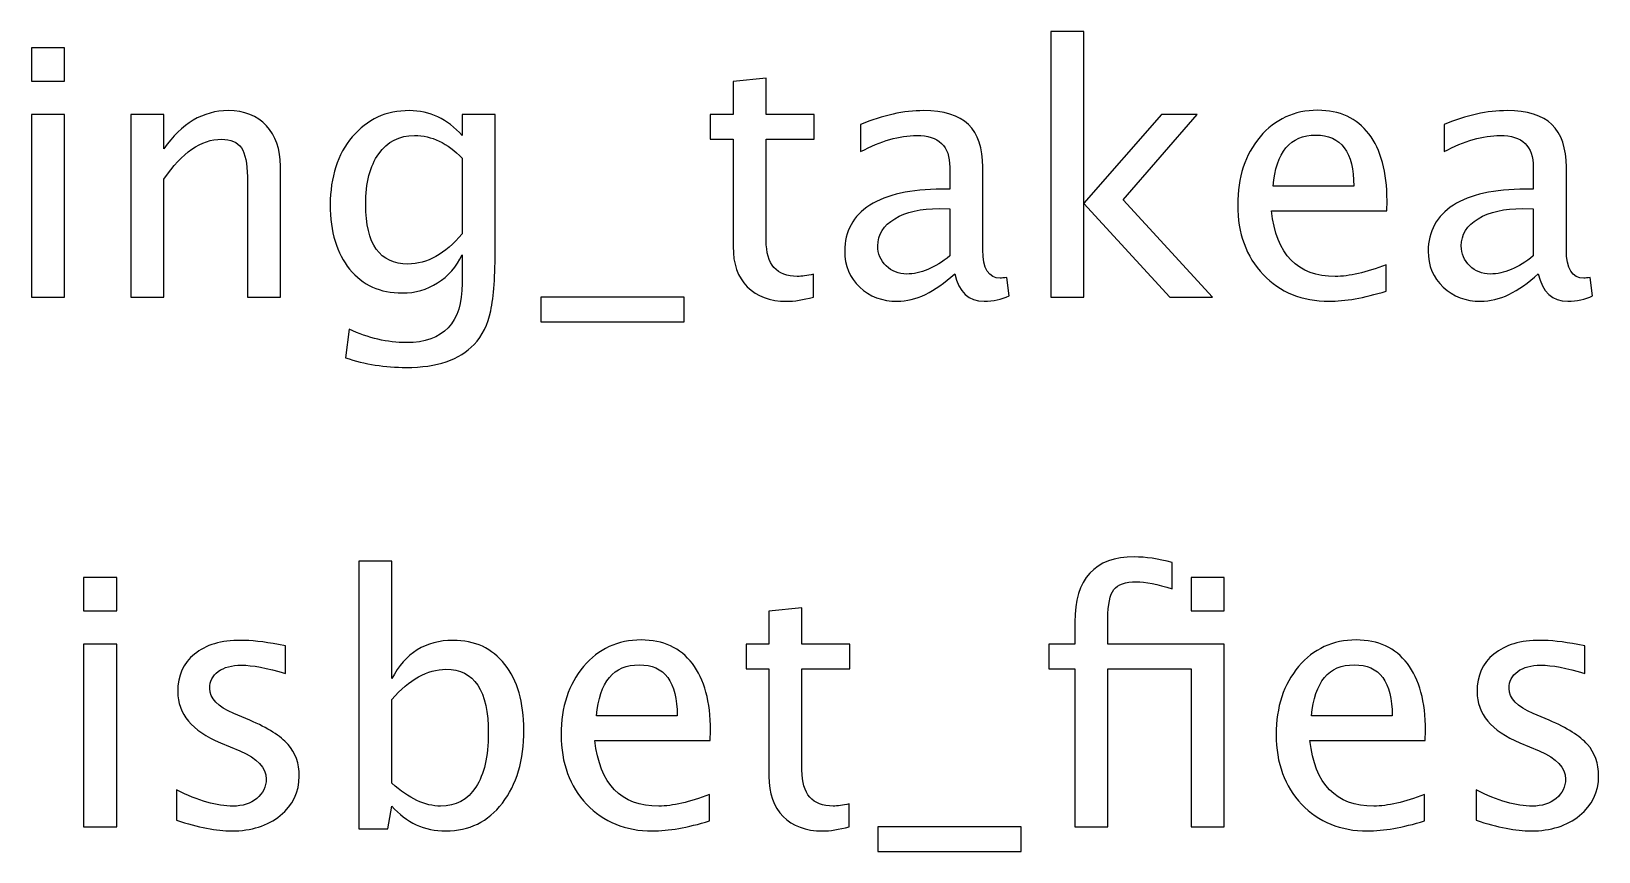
# Model space of a CAD drawing. Header units: centimetres. Extents: x -11.4 to 12.4, y -12.4 to 14.1.
# Drawn here: x -5.03 to 0.74, y 11.13 to 14.15 of the extents above; entities that cross this region are included whole.
import ezdxf

# ---------------------------------------------------------------- set-up
doc = ezdxf.new("R2010")
doc.units = ezdxf.units.CM
doc.header["$MEASUREMENT"] = 0
doc.layers.add('Layer 1', color=7, linetype='Continuous')

msp = doc.modelspace()

# ---------------------------------------------------------------- linework, layer by layer
at = {"layer": 'Layer 1'}
for points, knots in [([(-1.27603, 13.17044), (-1.27603, 13.17044), (-1.27603, 14.14961), (-1.27603, 14.14961), (-1.27603, 14.14961), (-1.27603, 14.14961), (-1.15411, 14.14961), (-1.15411, 14.14961), (-1.15411, 14.14961), (-1.15411, 14.14961), (-1.15411, 13.51694), (-1.15411, 13.51694), (-1.15411, 13.51694), (-1.15411, 13.51694), (-0.86836, 13.84354), (-0.86836, 13.84354), (-0.86836, 13.84354), (-0.86836, 13.84354), (-0.7367, 13.84354), (-0.7367, 13.84354), (-0.7367, 13.84354), (-0.7367, 13.84354), (-1.00975, 13.52943), (-1.00975, 13.52943), (-1.00975, 13.52943), (-1.00975, 13.52943), (-0.67955, 13.17044), (-0.67955, 13.17044), (-0.67955, 13.17044), (-0.67955, 13.17044), (-0.83661, 13.17044), (-0.83661, 13.17044), (-0.83661, 13.17044), (-0.83661, 13.17044), (-1.15411, 13.51567), (-1.15411, 13.51567), (-1.15411, 13.51567), (-1.15411, 13.51567), (-1.15411, 13.17044), (-1.15411, 13.17044), (-1.15411, 13.17044), (-1.15411, 13.17044), (-1.27603, 13.17044), (-1.27603, 13.17044)], [0, 0, 0, 0, 0.0833333, 0.0833333, 0.0833333, 0.0833333, 0.1666667, 0.1666667, 0.1666667, 0.1666667, 0.25, 0.25, 0.25, 0.25, 0.3333333, 0.3333333, 0.3333333, 0.3333333, 0.4166667, 0.4166667, 0.4166667, 0.4166667, 0.5, 0.5, 0.5, 0.5, 0.5833333, 0.5833333, 0.5833333, 0.5833333, 0.6666667, 0.6666667, 0.6666667, 0.6666667, 0.75, 0.75, 0.75, 0.75, 0.8333333, 0.8333333, 0.8333333, 0.8333333, 1, 1, 1, 1]), ([(-5.03439, 13.96673), (-5.03439, 13.96673), (-5.03439, 14.08865), (-5.03439, 14.08865), (-5.03439, 14.08865), (-5.03439, 14.08865), (-4.91247, 14.08865), (-4.91247, 14.08865), (-4.91247, 14.08865), (-4.91247, 14.08865), (-4.91247, 13.96673), (-4.91247, 13.96673), (-4.91247, 13.96673), (-4.91247, 13.96673), (-5.03439, 13.96673), (-5.03439, 13.96673)], [0, 0, 0, 0, 0.2, 0.2, 0.2, 0.2, 0.4, 0.4, 0.4, 0.4, 0.6, 0.6, 0.6, 0.6, 1, 1, 1, 1]), ([(-2.15127, 13.17065), (-2.18895, 13.16028), (-2.22175, 13.1552), (-2.24948, 13.1552), (-2.24948, 13.1552), (-2.31171, 13.1552), (-2.36018, 13.17298), (-2.3949, 13.20854), (-2.3949, 13.20854), (-2.42982, 13.2441), (-2.44718, 13.29342), (-2.44718, 13.35671), (-2.44718, 13.35671), (-2.44718, 13.35671), (-2.44718, 13.7521), (-2.44718, 13.7521), (-2.44718, 13.7521), (-2.44718, 13.7521), (-2.53142, 13.7521), (-2.53142, 13.7521), (-2.53142, 13.7521), (-2.53142, 13.7521), (-2.53142, 13.84354), (-2.53142, 13.84354), (-2.53142, 13.84354), (-2.53142, 13.84354), (-2.44718, 13.84354), (-2.44718, 13.84354), (-2.44718, 13.84354), (-2.44718, 13.84354), (-2.44718, 13.96525), (-2.44718, 13.96525), (-2.44718, 13.96525), (-2.44718, 13.96525), (-2.32526, 13.97689), (-2.32526, 13.97689), (-2.32526, 13.97689), (-2.32526, 13.97689), (-2.32526, 13.84354), (-2.32526, 13.84354), (-2.32526, 13.84354), (-2.32526, 13.84354), (-2.14873, 13.84354), (-2.14873, 13.84354), (-2.14873, 13.84354), (-2.14873, 13.84354), (-2.14873, 13.7521), (-2.14873, 13.7521), (-2.14873, 13.7521), (-2.14873, 13.7521), (-2.32526, 13.7521), (-2.32526, 13.7521), (-2.32526, 13.7521), (-2.32526, 13.7521), (-2.32526, 13.37872), (-2.32526, 13.37872), (-2.32526, 13.37872), (-2.32526, 13.29067), (-2.28695, 13.24664), (-2.21054, 13.24664), (-2.21054, 13.24664), (-2.19424, 13.24664), (-2.17455, 13.24939), (-2.15127, 13.25468), (-2.15127, 13.25468), (-2.15127, 13.25468), (-2.15127, 13.17065), (-2.15127, 13.17065)], [0, 0, 0, 0, 0.0555556, 0.0555556, 0.0555556, 0.0555556, 0.1111111, 0.1111111, 0.1111111, 0.1111111, 0.1666667, 0.1666667, 0.1666667, 0.1666667, 0.2222222, 0.2222222, 0.2222222, 0.2222222, 0.2777778, 0.2777778, 0.2777778, 0.2777778, 0.3333333, 0.3333333, 0.3333333, 0.3333333, 0.3888889, 0.3888889, 0.3888889, 0.3888889, 0.4444444, 0.4444444, 0.4444444, 0.4444444, 0.5, 0.5, 0.5, 0.5, 0.5555556, 0.5555556, 0.5555556, 0.5555556, 0.6111111, 0.6111111, 0.6111111, 0.6111111, 0.6666667, 0.6666667, 0.6666667, 0.6666667, 0.7222222, 0.7222222, 0.7222222, 0.7222222, 0.7777778, 0.7777778, 0.7777778, 0.7777778, 0.8333333, 0.8333333, 0.8333333, 0.8333333, 0.8888889, 0.8888889, 0.8888889, 0.8888889, 1, 1, 1, 1]), ([(-5.03439, 13.17044), (-5.03439, 13.17044), (-5.03439, 13.84354), (-5.03439, 13.84354), (-5.03439, 13.84354), (-5.03439, 13.84354), (-4.91247, 13.84354), (-4.91247, 13.84354), (-4.91247, 13.84354), (-4.91247, 13.84354), (-4.91247, 13.17044), (-4.91247, 13.17044), (-4.91247, 13.17044), (-4.91247, 13.17044), (-5.03439, 13.17044), (-5.03439, 13.17044)], [0, 0, 0, 0, 0.2, 0.2, 0.2, 0.2, 0.4, 0.4, 0.4, 0.4, 0.6, 0.6, 0.6, 0.6, 1, 1, 1, 1]), ([(-4.66736, 13.17044), (-4.66736, 13.17044), (-4.66736, 13.84354), (-4.66736, 13.84354), (-4.66736, 13.84354), (-4.66736, 13.84354), (-4.54544, 13.84354), (-4.54544, 13.84354), (-4.54544, 13.84354), (-4.54544, 13.84354), (-4.54544, 13.71633), (-4.54544, 13.71633), (-4.54544, 13.71633), (-4.48088, 13.81052), (-4.40172, 13.85751), (-4.30816, 13.85751), (-4.30816, 13.85751), (-4.24932, 13.85751), (-4.20254, 13.8391), (-4.16804, 13.80205), (-4.16804, 13.80205), (-4.13354, 13.76522), (-4.11618, 13.71548), (-4.11618, 13.65325), (-4.11618, 13.65325), (-4.11618, 13.65325), (-4.11618, 13.17044), (-4.11618, 13.17044), (-4.11618, 13.17044), (-4.11618, 13.17044), (-4.2381, 13.17044), (-4.2381, 13.17044), (-4.2381, 13.17044), (-4.2381, 13.17044), (-4.2381, 13.61346), (-4.2381, 13.61346), (-4.2381, 13.61346), (-4.2381, 13.66341), (-4.24551, 13.69897), (-4.26011, 13.72014), (-4.26011, 13.72014), (-4.27493, 13.74152), (-4.29927, 13.7521), (-4.33335, 13.7521), (-4.33335, 13.7521), (-4.40828, 13.7521), (-4.47898, 13.70321), (-4.54544, 13.60542), (-4.54544, 13.60542), (-4.54544, 13.60542), (-4.54544, 13.17044), (-4.54544, 13.17044), (-4.54544, 13.17044), (-4.54544, 13.17044), (-4.66736, 13.17044), (-4.66736, 13.17044)], [0, 0, 0, 0, 0.0666667, 0.0666667, 0.0666667, 0.0666667, 0.1333333, 0.1333333, 0.1333333, 0.1333333, 0.2, 0.2, 0.2, 0.2, 0.2666667, 0.2666667, 0.2666667, 0.2666667, 0.3333333, 0.3333333, 0.3333333, 0.3333333, 0.4, 0.4, 0.4, 0.4, 0.4666667, 0.4666667, 0.4666667, 0.4666667, 0.5333333, 0.5333333, 0.5333333, 0.5333333, 0.6, 0.6, 0.6, 0.6, 0.6666667, 0.6666667, 0.6666667, 0.6666667, 0.7333333, 0.7333333, 0.7333333, 0.7333333, 0.8, 0.8, 0.8, 0.8, 0.8666667, 0.8666667, 0.8666667, 0.8666667, 1, 1, 1, 1]), ([(-3.87657, 12.94692), (-3.87657, 12.94692), (-3.86218, 13.05233), (-3.86218, 13.05233), (-3.86218, 13.05233), (-3.79148, 13.01931), (-3.72142, 13.0028), (-3.6522, 13.0028), (-3.6522, 13.0028), (-3.51483, 13.0028), (-3.44604, 13.07561), (-3.44604, 13.22103), (-3.44604, 13.22103), (-3.44604, 13.22103), (-3.44604, 13.32686), (-3.44604, 13.32686), (-3.44604, 13.32686), (-3.46721, 13.2822), (-3.49726, 13.2477), (-3.53642, 13.22293), (-3.53642, 13.22293), (-3.57558, 13.19817), (-3.61918, 13.18568), (-3.66723, 13.18568), (-3.66723, 13.18568), (-3.74872, 13.18568), (-3.81328, 13.21489), (-3.86091, 13.27331), (-3.86091, 13.27331), (-3.90853, 13.33173), (-3.93245, 13.41089), (-3.93245, 13.5108), (-3.93245, 13.5108), (-3.93245, 13.61304), (-3.90536, 13.69643), (-3.85117, 13.76099), (-3.85117, 13.76099), (-3.79677, 13.82534), (-3.72671, 13.85751), (-3.64056, 13.85751), (-3.64056, 13.85751), (-3.56521, 13.85751), (-3.50023, 13.82703), (-3.44604, 13.76586), (-3.44604, 13.76586), (-3.44604, 13.76586), (-3.44604, 13.84354), (-3.44604, 13.84354), (-3.44604, 13.84354), (-3.44604, 13.84354), (-3.32412, 13.84354), (-3.32412, 13.84354), (-3.32412, 13.84354), (-3.32412, 13.84354), (-3.32412, 13.35417), (-3.32412, 13.35417), (-3.32412, 13.35417), (-3.32412, 13.24897), (-3.32962, 13.17108), (-3.34063, 13.12049), (-3.34063, 13.12049), (-3.35142, 13.0699), (-3.37217, 13.02841), (-3.40222, 12.99624), (-3.40222, 12.99624), (-3.45556, 12.93972), (-3.53896, 12.91136), (-3.6522, 12.91136), (-3.6522, 12.91136), (-3.72988, 12.91136), (-3.8046, 12.92321), (-3.87657, 12.94692)], [0, 0, 0, 0, 0.0526316, 0.0526316, 0.0526316, 0.0526316, 0.1052632, 0.1052632, 0.1052632, 0.1052632, 0.1578947, 0.1578947, 0.1578947, 0.1578947, 0.2105263, 0.2105263, 0.2105263, 0.2105263, 0.2631579, 0.2631579, 0.2631579, 0.2631579, 0.3157895, 0.3157895, 0.3157895, 0.3157895, 0.3684211, 0.3684211, 0.3684211, 0.3684211, 0.4210526, 0.4210526, 0.4210526, 0.4210526, 0.4736842, 0.4736842, 0.4736842, 0.4736842, 0.5263158, 0.5263158, 0.5263158, 0.5263158, 0.5789474, 0.5789474, 0.5789474, 0.5789474, 0.6315789, 0.6315789, 0.6315789, 0.6315789, 0.6842105, 0.6842105, 0.6842105, 0.6842105, 0.7368421, 0.7368421, 0.7368421, 0.7368421, 0.7894737, 0.7894737, 0.7894737, 0.7894737, 0.8421053, 0.8421053, 0.8421053, 0.8421053, 0.8947368, 0.8947368, 0.8947368, 0.8947368, 1, 1, 1, 1]), ([(-1.63036, 13.25617), (-1.70359, 13.18886), (-1.77408, 13.1552), (-1.84181, 13.1552), (-1.84181, 13.1552), (-1.89748, 13.1552), (-1.94384, 13.17256), (-1.98045, 13.20748), (-1.98045, 13.20748), (-2.01728, 13.24241), (-2.0357, 13.28643), (-2.0357, 13.33956), (-2.0357, 13.33956), (-2.0357, 13.41301), (-2.0048, 13.46953), (-1.94299, 13.5089), (-1.94299, 13.5089), (-1.88118, 13.54827), (-1.79249, 13.56795), (-1.67692, 13.56795), (-1.67692, 13.56795), (-1.67692, 13.56795), (-1.64835, 13.56795), (-1.64835, 13.56795), (-1.64835, 13.56795), (-1.64835, 13.56795), (-1.64835, 13.64902), (-1.64835, 13.64902), (-1.64835, 13.64902), (-1.64835, 13.72712), (-1.68899, 13.76607), (-1.77048, 13.76607), (-1.77048, 13.76607), (-1.83356, 13.76607), (-1.90256, 13.74617), (-1.97728, 13.70638), (-1.97728, 13.70638), (-1.97728, 13.70638), (-1.97728, 13.80671), (-1.97728, 13.80671), (-1.97728, 13.80671), (-1.89515, 13.84058), (-1.81768, 13.85751), (-1.74508, 13.85751), (-1.74508, 13.85751), (-1.67036, 13.85751), (-1.61512, 13.84058), (-1.57977, 13.8065), (-1.57977, 13.8065), (-1.54421, 13.77242), (-1.52643, 13.71993), (-1.52643, 13.64902), (-1.52643, 13.64902), (-1.52643, 13.64902), (-1.52643, 13.34485), (-1.52643, 13.34485), (-1.52643, 13.34485), (-1.52643, 13.27522), (-1.50505, 13.24029), (-1.46208, 13.24029), (-1.46208, 13.24029), (-1.45679, 13.24029), (-1.44896, 13.24114), (-1.43859, 13.24283), (-1.43859, 13.24283), (-1.43859, 13.24283), (-1.42991, 13.1751), (-1.42991, 13.1751), (-1.42991, 13.1751), (-1.45764, 13.16176), (-1.48812, 13.1552), (-1.52156, 13.1552), (-1.52156, 13.1552), (-1.5785, 13.1552), (-1.61469, 13.18886), (-1.63036, 13.25617)], [0, 0, 0, 0, 0.05, 0.05, 0.05, 0.05, 0.1, 0.1, 0.1, 0.1, 0.15, 0.15, 0.15, 0.15, 0.2, 0.2, 0.2, 0.2, 0.25, 0.25, 0.25, 0.25, 0.3, 0.3, 0.3, 0.3, 0.35, 0.35, 0.35, 0.35, 0.4, 0.4, 0.4, 0.4, 0.45, 0.45, 0.45, 0.45, 0.5, 0.5, 0.5, 0.5, 0.55, 0.55, 0.55, 0.55, 0.6, 0.6, 0.6, 0.6, 0.65, 0.65, 0.65, 0.65, 0.7, 0.7, 0.7, 0.7, 0.75, 0.75, 0.75, 0.75, 0.8, 0.8, 0.8, 0.8, 0.85, 0.85, 0.85, 0.85, 0.9, 0.9, 0.9, 0.9, 1, 1, 1, 1]), ([(-0.03968, 13.19203), (-0.12159, 13.16748), (-0.19166, 13.1552), (-0.25008, 13.1552), (-0.25008, 13.1552), (-0.34977, 13.1552), (-0.43084, 13.18822), (-0.49328, 13.25405), (-0.49328, 13.25405), (-0.55572, 13.31988), (-0.58705, 13.40518), (-0.58705, 13.51017), (-0.58705, 13.51017), (-0.58705, 13.61198), (-0.55953, 13.69559), (-0.50429, 13.76099), (-0.50429, 13.76099), (-0.44904, 13.82618), (-0.37835, 13.85878), (-0.2922, 13.85878), (-0.2922, 13.85878), (-0.21071, 13.85878), (-0.14763, 13.82978), (-0.10318, 13.77179), (-0.10318, 13.77179), (-0.05873, 13.71379), (-0.0365, 13.63166), (-0.0365, 13.52519), (-0.0365, 13.52519), (-0.0365, 13.52519), (-0.03714, 13.48794), (-0.03714, 13.48794), (-0.03714, 13.48794), (-0.03714, 13.48794), (-0.46259, 13.48794), (-0.46259, 13.48794), (-0.46259, 13.48794), (-0.44481, 13.32707), (-0.36628, 13.24664), (-0.22722, 13.24664), (-0.22722, 13.24664), (-0.1762, 13.24664), (-0.11376, 13.26103), (-0.03968, 13.28982), (-0.03968, 13.28982), (-0.03968, 13.28982), (-0.03968, 13.19203), (-0.03968, 13.19203)], [0, 0, 0, 0, 0.0769231, 0.0769231, 0.0769231, 0.0769231, 0.1538462, 0.1538462, 0.1538462, 0.1538462, 0.2307692, 0.2307692, 0.2307692, 0.2307692, 0.3076923, 0.3076923, 0.3076923, 0.3076923, 0.3846154, 0.3846154, 0.3846154, 0.3846154, 0.4615385, 0.4615385, 0.4615385, 0.4615385, 0.5384615, 0.5384615, 0.5384615, 0.5384615, 0.6153846, 0.6153846, 0.6153846, 0.6153846, 0.6923077, 0.6923077, 0.6923077, 0.6923077, 0.7692308, 0.7692308, 0.7692308, 0.7692308, 0.8461538, 0.8461538, 0.8461538, 0.8461538, 1, 1, 1, 1]), ([(0.52081, 13.25617), (0.44758, 13.18886), (0.37709, 13.1552), (0.30936, 13.1552), (0.30936, 13.1552), (0.25369, 13.1552), (0.20733, 13.17256), (0.17072, 13.20748), (0.17072, 13.20748), (0.13389, 13.24241), (0.11547, 13.28643), (0.11547, 13.33956), (0.11547, 13.33956), (0.11547, 13.41301), (0.14637, 13.46953), (0.20818, 13.5089), (0.20818, 13.5089), (0.26999, 13.54827), (0.35868, 13.56795), (0.47425, 13.56795), (0.47425, 13.56795), (0.47425, 13.56795), (0.50282, 13.56795), (0.50282, 13.56795), (0.50282, 13.56795), (0.50282, 13.56795), (0.50282, 13.64902), (0.50282, 13.64902), (0.50282, 13.64902), (0.50282, 13.72712), (0.46218, 13.76607), (0.38069, 13.76607), (0.38069, 13.76607), (0.31761, 13.76607), (0.24861, 13.74617), (0.17389, 13.70638), (0.17389, 13.70638), (0.17389, 13.70638), (0.17389, 13.80671), (0.17389, 13.80671), (0.17389, 13.80671), (0.25602, 13.84058), (0.33349, 13.85751), (0.40609, 13.85751), (0.40609, 13.85751), (0.48081, 13.85751), (0.53605, 13.84058), (0.5714, 13.8065), (0.5714, 13.8065), (0.60696, 13.77242), (0.62474, 13.71993), (0.62474, 13.64902), (0.62474, 13.64902), (0.62474, 13.64902), (0.62474, 13.34485), (0.62474, 13.34485), (0.62474, 13.34485), (0.62474, 13.27522), (0.64612, 13.24029), (0.68909, 13.24029), (0.68909, 13.24029), (0.69438, 13.24029), (0.70221, 13.24114), (0.71258, 13.24283), (0.71258, 13.24283), (0.71258, 13.24283), (0.72126, 13.1751), (0.72126, 13.1751), (0.72126, 13.1751), (0.69353, 13.16176), (0.66305, 13.1552), (0.62961, 13.1552), (0.62961, 13.1552), (0.57267, 13.1552), (0.53648, 13.18886), (0.52081, 13.25617)], [0, 0, 0, 0, 0.05, 0.05, 0.05, 0.05, 0.1, 0.1, 0.1, 0.1, 0.15, 0.15, 0.15, 0.15, 0.2, 0.2, 0.2, 0.2, 0.25, 0.25, 0.25, 0.25, 0.3, 0.3, 0.3, 0.3, 0.35, 0.35, 0.35, 0.35, 0.4, 0.4, 0.4, 0.4, 0.45, 0.45, 0.45, 0.45, 0.5, 0.5, 0.5, 0.5, 0.55, 0.55, 0.55, 0.55, 0.6, 0.6, 0.6, 0.6, 0.65, 0.65, 0.65, 0.65, 0.7, 0.7, 0.7, 0.7, 0.75, 0.75, 0.75, 0.75, 0.8, 0.8, 0.8, 0.8, 0.85, 0.85, 0.85, 0.85, 0.9, 0.9, 0.9, 0.9, 1, 1, 1, 1]), ([(-3.44604, 13.40327), (-3.44604, 13.40327), (-3.44604, 13.68246), (-3.44604, 13.68246), (-3.44604, 13.68246), (-3.4998, 13.73813), (-3.55843, 13.76607), (-3.62172, 13.76607), (-3.62172, 13.76607), (-3.67803, 13.76607), (-3.72205, 13.74363), (-3.7538, 13.69855), (-3.7538, 13.69855), (-3.78576, 13.65368), (-3.80164, 13.59123), (-3.80164, 13.51165), (-3.80164, 13.51165), (-3.80164, 13.36539), (-3.74978, 13.29236), (-3.64585, 13.29236), (-3.64585, 13.29236), (-3.57516, 13.29236), (-3.50848, 13.3294), (-3.44604, 13.40327)], [0, 0, 0, 0, 0.1428571, 0.1428571, 0.1428571, 0.1428571, 0.2857143, 0.2857143, 0.2857143, 0.2857143, 0.4285714, 0.4285714, 0.4285714, 0.4285714, 0.5714286, 0.5714286, 0.5714286, 0.5714286, 0.7142857, 0.7142857, 0.7142857, 0.7142857, 1, 1, 1, 1]), ([(-0.45624, 13.57938), (-0.45624, 13.57938), (-0.15906, 13.57938), (-0.15906, 13.57938), (-0.15906, 13.57938), (-0.15906, 13.70469), (-0.20584, 13.76734), (-0.29918, 13.76734), (-0.29918, 13.76734), (-0.39316, 13.76734), (-0.44544, 13.70469), (-0.45624, 13.57938)], [0, 0, 0, 0, 0.25, 0.25, 0.25, 0.25, 0.5, 0.5, 0.5, 0.5, 1, 1, 1, 1]), ([(-1.64835, 13.32263), (-1.64835, 13.32263), (-1.64835, 13.49556), (-1.64835, 13.49556), (-1.64835, 13.49556), (-1.64835, 13.49556), (-1.68751, 13.49683), (-1.68751, 13.49683), (-1.68751, 13.49683), (-1.75524, 13.49683), (-1.80985, 13.48434), (-1.85155, 13.45937), (-1.85155, 13.45937), (-1.89304, 13.43418), (-1.91378, 13.40095), (-1.91378, 13.35946), (-1.91378, 13.35946), (-1.91378, 13.33046), (-1.90341, 13.30591), (-1.88288, 13.2858), (-1.88288, 13.2858), (-1.86213, 13.26569), (-1.83694, 13.25553), (-1.8071, 13.25553), (-1.8071, 13.25553), (-1.7563, 13.25553), (-1.70338, 13.27797), (-1.64835, 13.32263)], [0, 0, 0, 0, 0.125, 0.125, 0.125, 0.125, 0.25, 0.25, 0.25, 0.25, 0.375, 0.375, 0.375, 0.375, 0.5, 0.5, 0.5, 0.5, 0.625, 0.625, 0.625, 0.625, 0.75, 0.75, 0.75, 0.75, 1, 1, 1, 1]), ([(0.50282, 13.32263), (0.50282, 13.32263), (0.50282, 13.49556), (0.50282, 13.49556), (0.50282, 13.49556), (0.50282, 13.49556), (0.46366, 13.49683), (0.46366, 13.49683), (0.46366, 13.49683), (0.39593, 13.49683), (0.34132, 13.48434), (0.29962, 13.45937), (0.29962, 13.45937), (0.25813, 13.43418), (0.23739, 13.40095), (0.23739, 13.35946), (0.23739, 13.35946), (0.23739, 13.33046), (0.24776, 13.30591), (0.26829, 13.2858), (0.26829, 13.2858), (0.28904, 13.26569), (0.31423, 13.25553), (0.34407, 13.25553), (0.34407, 13.25553), (0.39487, 13.25553), (0.44779, 13.27797), (0.50282, 13.32263)], [0, 0, 0, 0, 0.125, 0.125, 0.125, 0.125, 0.25, 0.25, 0.25, 0.25, 0.375, 0.375, 0.375, 0.375, 0.5, 0.5, 0.5, 0.5, 0.625, 0.625, 0.625, 0.625, 0.75, 0.75, 0.75, 0.75, 1, 1, 1, 1]), ([(-3.15584, 13.079), (-3.15584, 13.079), (-3.15584, 13.17044), (-3.15584, 13.17044), (-3.15584, 13.17044), (-3.15584, 13.17044), (-2.62752, 13.17044), (-2.62752, 13.17044), (-2.62752, 13.17044), (-2.62752, 13.17044), (-2.62752, 13.079), (-2.62752, 13.079), (-2.62752, 13.079), (-2.62752, 13.079), (-3.15584, 13.079), (-3.15584, 13.079)], [0, 0, 0, 0, 0.2, 0.2, 0.2, 0.2, 0.4, 0.4, 0.4, 0.4, 0.6, 0.6, 0.6, 0.6, 1, 1, 1, 1]), ([(-3.82714, 11.21125), (-3.82714, 11.21125), (-3.82714, 12.19804), (-3.82714, 12.19804), (-3.82714, 12.19804), (-3.82714, 12.19804), (-3.70522, 12.19804), (-3.70522, 12.19804), (-3.70522, 12.19804), (-3.70522, 12.19804), (-3.70522, 11.76476), (-3.70522, 11.76476), (-3.70522, 11.76476), (-3.65527, 11.85895), (-3.58012, 11.90594), (-3.48001, 11.90594), (-3.48001, 11.90594), (-3.39894, 11.90594), (-3.33523, 11.87652), (-3.28866, 11.81746), (-3.28866, 11.81746), (-3.24209, 11.75841), (-3.21881, 11.67776), (-3.21881, 11.57553), (-3.21881, 11.57553), (-3.21881, 11.46419), (-3.24527, 11.37423), (-3.29797, 11.30608), (-3.29797, 11.30608), (-3.35068, 11.23771), (-3.4201, 11.20363), (-3.50604, 11.20363), (-3.50604, 11.20363), (-3.58584, 11.20363), (-3.6523, 11.23411), (-3.70522, 11.29528), (-3.70522, 11.29528), (-3.70522, 11.29528), (-3.72004, 11.21125), (-3.72004, 11.21125), (-3.72004, 11.21125), (-3.72004, 11.21125), (-3.82714, 11.21125), (-3.82714, 11.21125)], [0, 0, 0, 0, 0.0833333, 0.0833333, 0.0833333, 0.0833333, 0.1666667, 0.1666667, 0.1666667, 0.1666667, 0.25, 0.25, 0.25, 0.25, 0.3333333, 0.3333333, 0.3333333, 0.3333333, 0.4166667, 0.4166667, 0.4166667, 0.4166667, 0.5, 0.5, 0.5, 0.5, 0.5833333, 0.5833333, 0.5833333, 0.5833333, 0.6666667, 0.6666667, 0.6666667, 0.6666667, 0.75, 0.75, 0.75, 0.75, 0.8333333, 0.8333333, 0.8333333, 0.8333333, 1, 1, 1, 1]), ([(-1.18745, 11.21887), (-1.18745, 11.21887), (-1.18745, 11.80053), (-1.18745, 11.80053), (-1.18745, 11.80053), (-1.18745, 11.80053), (-1.28291, 11.80053), (-1.28291, 11.80053), (-1.28291, 11.80053), (-1.28291, 11.80053), (-1.28291, 11.89197), (-1.28291, 11.89197), (-1.28291, 11.89197), (-1.28291, 11.89197), (-1.18745, 11.89197), (-1.18745, 11.89197), (-1.18745, 11.89197), (-1.18745, 11.89197), (-1.18745, 11.97262), (-1.18745, 11.97262), (-1.18745, 11.97262), (-1.18745, 12.13306), (-1.11421, 12.21328), (-0.96774, 12.21328), (-0.96774, 12.21328), (-0.92668, 12.21328), (-0.88011, 12.20651), (-0.82804, 12.19296), (-0.82804, 12.19296), (-0.82804, 12.19296), (-0.82804, 12.09517), (-0.82804, 12.09517), (-0.82804, 12.09517), (-0.88328, 12.11295), (-0.92752, 12.12184), (-0.96075, 12.12184), (-0.96075, 12.12184), (-1.00118, 12.12184), (-1.0287, 12.11232), (-1.0433, 12.09305), (-1.0433, 12.09305), (-1.05812, 12.07379), (-1.06553, 12.03802), (-1.06553, 11.98574), (-1.06553, 11.98574), (-1.06553, 11.98574), (-1.06553, 11.89197), (-1.06553, 11.89197), (-1.06553, 11.89197), (-1.06553, 11.89197), (-0.63627, 11.89197), (-0.63627, 11.89197), (-0.63627, 11.89197), (-0.63627, 11.89197), (-0.63627, 11.21887), (-0.63627, 11.21887), (-0.63627, 11.21887), (-0.63627, 11.21887), (-0.75819, 11.21887), (-0.75819, 11.21887), (-0.75819, 11.21887), (-0.75819, 11.21887), (-0.75819, 11.80053), (-0.75819, 11.80053), (-0.75819, 11.80053), (-0.75819, 11.80053), (-1.06553, 11.80053), (-1.06553, 11.80053), (-1.06553, 11.80053), (-1.06553, 11.80053), (-1.06553, 11.21887), (-1.06553, 11.21887), (-1.06553, 11.21887), (-1.06553, 11.21887), (-1.18745, 11.21887), (-1.18745, 11.21887)], [0, 0, 0, 0, 0.05, 0.05, 0.05, 0.05, 0.1, 0.1, 0.1, 0.1, 0.15, 0.15, 0.15, 0.15, 0.2, 0.2, 0.2, 0.2, 0.25, 0.25, 0.25, 0.25, 0.3, 0.3, 0.3, 0.3, 0.35, 0.35, 0.35, 0.35, 0.4, 0.4, 0.4, 0.4, 0.45, 0.45, 0.45, 0.45, 0.5, 0.5, 0.5, 0.5, 0.55, 0.55, 0.55, 0.55, 0.6, 0.6, 0.6, 0.6, 0.65, 0.65, 0.65, 0.65, 0.7, 0.7, 0.7, 0.7, 0.75, 0.75, 0.75, 0.75, 0.8, 0.8, 0.8, 0.8, 0.85, 0.85, 0.85, 0.85, 0.9, 0.9, 0.9, 0.9, 1, 1, 1, 1]), ([(-4.84166, 12.01516), (-4.84166, 12.01516), (-4.84166, 12.13708), (-4.84166, 12.13708), (-4.84166, 12.13708), (-4.84166, 12.13708), (-4.71974, 12.13708), (-4.71974, 12.13708), (-4.71974, 12.13708), (-4.71974, 12.13708), (-4.71974, 12.01516), (-4.71974, 12.01516), (-4.71974, 12.01516), (-4.71974, 12.01516), (-4.84166, 12.01516), (-4.84166, 12.01516)], [0, 0, 0, 0, 0.2, 0.2, 0.2, 0.2, 0.4, 0.4, 0.4, 0.4, 0.6, 0.6, 0.6, 0.6, 1, 1, 1, 1]), ([(-0.75819, 12.01516), (-0.75819, 12.01516), (-0.75819, 12.13708), (-0.75819, 12.13708), (-0.75819, 12.13708), (-0.75819, 12.13708), (-0.63627, 12.13708), (-0.63627, 12.13708), (-0.63627, 12.13708), (-0.63627, 12.13708), (-0.63627, 12.01516), (-0.63627, 12.01516), (-0.63627, 12.01516), (-0.63627, 12.01516), (-0.75819, 12.01516), (-0.75819, 12.01516)], [0, 0, 0, 0, 0.2, 0.2, 0.2, 0.2, 0.4, 0.4, 0.4, 0.4, 0.6, 0.6, 0.6, 0.6, 1, 1, 1, 1]), ([(-2.0193, 11.21908), (-2.05698, 11.20871), (-2.08978, 11.20363), (-2.11751, 11.20363), (-2.11751, 11.20363), (-2.17974, 11.20363), (-2.22821, 11.22141), (-2.26293, 11.25697), (-2.26293, 11.25697), (-2.29785, 11.29253), (-2.31521, 11.34185), (-2.31521, 11.40514), (-2.31521, 11.40514), (-2.31521, 11.40514), (-2.31521, 11.80053), (-2.31521, 11.80053), (-2.31521, 11.80053), (-2.31521, 11.80053), (-2.39945, 11.80053), (-2.39945, 11.80053), (-2.39945, 11.80053), (-2.39945, 11.80053), (-2.39945, 11.89197), (-2.39945, 11.89197), (-2.39945, 11.89197), (-2.39945, 11.89197), (-2.31521, 11.89197), (-2.31521, 11.89197), (-2.31521, 11.89197), (-2.31521, 11.89197), (-2.31521, 12.01368), (-2.31521, 12.01368), (-2.31521, 12.01368), (-2.31521, 12.01368), (-2.19329, 12.02532), (-2.19329, 12.02532), (-2.19329, 12.02532), (-2.19329, 12.02532), (-2.19329, 11.89197), (-2.19329, 11.89197), (-2.19329, 11.89197), (-2.19329, 11.89197), (-2.01676, 11.89197), (-2.01676, 11.89197), (-2.01676, 11.89197), (-2.01676, 11.89197), (-2.01676, 11.80053), (-2.01676, 11.80053), (-2.01676, 11.80053), (-2.01676, 11.80053), (-2.19329, 11.80053), (-2.19329, 11.80053), (-2.19329, 11.80053), (-2.19329, 11.80053), (-2.19329, 11.42715), (-2.19329, 11.42715), (-2.19329, 11.42715), (-2.19329, 11.3391), (-2.15498, 11.29507), (-2.07857, 11.29507), (-2.07857, 11.29507), (-2.06227, 11.29507), (-2.04258, 11.29782), (-2.0193, 11.30311), (-2.0193, 11.30311), (-2.0193, 11.30311), (-2.0193, 11.21908), (-2.0193, 11.21908)], [0, 0, 0, 0, 0.0555556, 0.0555556, 0.0555556, 0.0555556, 0.1111111, 0.1111111, 0.1111111, 0.1111111, 0.1666667, 0.1666667, 0.1666667, 0.1666667, 0.2222222, 0.2222222, 0.2222222, 0.2222222, 0.2777778, 0.2777778, 0.2777778, 0.2777778, 0.3333333, 0.3333333, 0.3333333, 0.3333333, 0.3888889, 0.3888889, 0.3888889, 0.3888889, 0.4444444, 0.4444444, 0.4444444, 0.4444444, 0.5, 0.5, 0.5, 0.5, 0.5555556, 0.5555556, 0.5555556, 0.5555556, 0.6111111, 0.6111111, 0.6111111, 0.6111111, 0.6666667, 0.6666667, 0.6666667, 0.6666667, 0.7222222, 0.7222222, 0.7222222, 0.7222222, 0.7777778, 0.7777778, 0.7777778, 0.7777778, 0.8333333, 0.8333333, 0.8333333, 0.8333333, 0.8888889, 0.8888889, 0.8888889, 0.8888889, 1, 1, 1, 1]), ([(-4.49876, 11.243), (-4.49876, 11.243), (-4.49876, 11.35476), (-4.49876, 11.35476), (-4.49876, 11.35476), (-4.41896, 11.31497), (-4.34975, 11.29507), (-4.29069, 11.29507), (-4.29069, 11.29507), (-4.25555, 11.29507), (-4.22634, 11.3046), (-4.20327, 11.32365), (-4.20327, 11.32365), (-4.1802, 11.34248), (-4.16856, 11.36619), (-4.16856, 11.39477), (-4.16856, 11.39477), (-4.16856, 11.43646), (-4.20094, 11.47097), (-4.26571, 11.49827), (-4.26571, 11.49827), (-4.26571, 11.49827), (-4.33705, 11.52854), (-4.33705, 11.52854), (-4.33705, 11.52854), (-4.44224, 11.57214), (-4.49495, 11.63522), (-4.49495, 11.71713), (-4.49495, 11.71713), (-4.49495, 11.77577), (-4.47421, 11.82191), (-4.43272, 11.85556), (-4.43272, 11.85556), (-4.39123, 11.88922), (-4.33429, 11.90594), (-4.26212, 11.90594), (-4.26212, 11.90594), (-4.22465, 11.90594), (-4.17808, 11.90086), (-4.12284, 11.89049), (-4.12284, 11.89049), (-4.12284, 11.89049), (-4.09744, 11.88562), (-4.09744, 11.88562), (-4.09744, 11.88562), (-4.09744, 11.88562), (-4.09744, 11.78402), (-4.09744, 11.78402), (-4.09744, 11.78402), (-4.16538, 11.80434), (-4.21957, 11.8145), (-4.26, 11.8145), (-4.26, 11.8145), (-4.29556, 11.8145), (-4.32371, 11.80667), (-4.34509, 11.79122), (-4.34509, 11.79122), (-4.36626, 11.77577), (-4.37684, 11.75502), (-4.37684, 11.72899), (-4.37684, 11.72899), (-4.37684, 11.69237), (-4.34721, 11.66125), (-4.28773, 11.63607), (-4.28773, 11.63607), (-4.28773, 11.63607), (-4.2291, 11.6113), (-4.2291, 11.6113), (-4.2291, 11.6113), (-4.16263, 11.58336), (-4.11564, 11.55373), (-4.08813, 11.52261), (-4.08813, 11.52261), (-4.0604, 11.4915), (-4.04664, 11.45255), (-4.04664, 11.40598), (-4.04664, 11.40598), (-4.04664, 11.34693), (-4.06992, 11.29846), (-4.1167, 11.26057), (-4.1167, 11.26057), (-4.16327, 11.22268), (-4.22296, 11.20363), (-4.29556, 11.20363), (-4.29556, 11.20363), (-4.35144, 11.20363), (-4.41896, 11.21675), (-4.49876, 11.243)], [0, 0, 0, 0, 0.0434783, 0.0434783, 0.0434783, 0.0434783, 0.0869565, 0.0869565, 0.0869565, 0.0869565, 0.1304348, 0.1304348, 0.1304348, 0.1304348, 0.173913, 0.173913, 0.173913, 0.173913, 0.2173913, 0.2173913, 0.2173913, 0.2173913, 0.2608696, 0.2608696, 0.2608696, 0.2608696, 0.3043478, 0.3043478, 0.3043478, 0.3043478, 0.3478261, 0.3478261, 0.3478261, 0.3478261, 0.3913043, 0.3913043, 0.3913043, 0.3913043, 0.4347826, 0.4347826, 0.4347826, 0.4347826, 0.4782609, 0.4782609, 0.4782609, 0.4782609, 0.5217391, 0.5217391, 0.5217391, 0.5217391, 0.5652174, 0.5652174, 0.5652174, 0.5652174, 0.6086957, 0.6086957, 0.6086957, 0.6086957, 0.6521739, 0.6521739, 0.6521739, 0.6521739, 0.6956522, 0.6956522, 0.6956522, 0.6956522, 0.7391304, 0.7391304, 0.7391304, 0.7391304, 0.7826087, 0.7826087, 0.7826087, 0.7826087, 0.826087, 0.826087, 0.826087, 0.826087, 0.8695652, 0.8695652, 0.8695652, 0.8695652, 0.9130435, 0.9130435, 0.9130435, 0.9130435, 1, 1, 1, 1]), ([(-2.53386, 11.24046), (-2.61577, 11.21591), (-2.68584, 11.20363), (-2.74426, 11.20363), (-2.74426, 11.20363), (-2.84395, 11.20363), (-2.92502, 11.23665), (-2.98746, 11.30248), (-2.98746, 11.30248), (-3.0499, 11.36831), (-3.08123, 11.45361), (-3.08123, 11.5586), (-3.08123, 11.5586), (-3.08123, 11.66041), (-3.05371, 11.74402), (-2.99847, 11.80942), (-2.99847, 11.80942), (-2.94322, 11.87461), (-2.87253, 11.90721), (-2.78638, 11.90721), (-2.78638, 11.90721), (-2.70489, 11.90721), (-2.64181, 11.87821), (-2.59736, 11.82022), (-2.59736, 11.82022), (-2.55291, 11.76222), (-2.53068, 11.68009), (-2.53068, 11.57362), (-2.53068, 11.57362), (-2.53068, 11.57362), (-2.53132, 11.53637), (-2.53132, 11.53637), (-2.53132, 11.53637), (-2.53132, 11.53637), (-2.95677, 11.53637), (-2.95677, 11.53637), (-2.95677, 11.53637), (-2.93899, 11.3755), (-2.86046, 11.29507), (-2.7214, 11.29507), (-2.7214, 11.29507), (-2.67038, 11.29507), (-2.60794, 11.30946), (-2.53386, 11.33825), (-2.53386, 11.33825), (-2.53386, 11.33825), (-2.53386, 11.24046), (-2.53386, 11.24046)], [0, 0, 0, 0, 0.0769231, 0.0769231, 0.0769231, 0.0769231, 0.1538462, 0.1538462, 0.1538462, 0.1538462, 0.2307692, 0.2307692, 0.2307692, 0.2307692, 0.3076923, 0.3076923, 0.3076923, 0.3076923, 0.3846154, 0.3846154, 0.3846154, 0.3846154, 0.4615385, 0.4615385, 0.4615385, 0.4615385, 0.5384615, 0.5384615, 0.5384615, 0.5384615, 0.6153846, 0.6153846, 0.6153846, 0.6153846, 0.6923077, 0.6923077, 0.6923077, 0.6923077, 0.7692308, 0.7692308, 0.7692308, 0.7692308, 0.8461538, 0.8461538, 0.8461538, 0.8461538, 1, 1, 1, 1]), ([(0.10224, 11.24046), (0.02033, 11.21591), (-0.04974, 11.20363), (-0.10816, 11.20363), (-0.10816, 11.20363), (-0.20785, 11.20363), (-0.28892, 11.23665), (-0.35136, 11.30248), (-0.35136, 11.30248), (-0.4138, 11.36831), (-0.44513, 11.45361), (-0.44513, 11.5586), (-0.44513, 11.5586), (-0.44513, 11.66041), (-0.41761, 11.74402), (-0.36237, 11.80942), (-0.36237, 11.80942), (-0.30712, 11.87461), (-0.23643, 11.90721), (-0.15028, 11.90721), (-0.15028, 11.90721), (-0.06879, 11.90721), (-0.00571, 11.87821), (0.03874, 11.82022), (0.03874, 11.82022), (0.08319, 11.76222), (0.10542, 11.68009), (0.10542, 11.57362), (0.10542, 11.57362), (0.10542, 11.57362), (0.10478, 11.53637), (0.10478, 11.53637), (0.10478, 11.53637), (0.10478, 11.53637), (-0.32067, 11.53637), (-0.32067, 11.53637), (-0.32067, 11.53637), (-0.30289, 11.3755), (-0.22436, 11.29507), (-0.0853, 11.29507), (-0.0853, 11.29507), (-0.03428, 11.29507), (0.02816, 11.30946), (0.10224, 11.33825), (0.10224, 11.33825), (0.10224, 11.33825), (0.10224, 11.24046), (0.10224, 11.24046)], [0, 0, 0, 0, 0.0769231, 0.0769231, 0.0769231, 0.0769231, 0.1538462, 0.1538462, 0.1538462, 0.1538462, 0.2307692, 0.2307692, 0.2307692, 0.2307692, 0.3076923, 0.3076923, 0.3076923, 0.3076923, 0.3846154, 0.3846154, 0.3846154, 0.3846154, 0.4615385, 0.4615385, 0.4615385, 0.4615385, 0.5384615, 0.5384615, 0.5384615, 0.5384615, 0.6153846, 0.6153846, 0.6153846, 0.6153846, 0.6923077, 0.6923077, 0.6923077, 0.6923077, 0.7692308, 0.7692308, 0.7692308, 0.7692308, 0.8461538, 0.8461538, 0.8461538, 0.8461538, 1, 1, 1, 1]), ([(0.29168, 11.243), (0.29168, 11.243), (0.29168, 11.35476), (0.29168, 11.35476), (0.29168, 11.35476), (0.37148, 11.31497), (0.44069, 11.29507), (0.49975, 11.29507), (0.49975, 11.29507), (0.53489, 11.29507), (0.5641, 11.3046), (0.58717, 11.32365), (0.58717, 11.32365), (0.61024, 11.34248), (0.62188, 11.36619), (0.62188, 11.39477), (0.62188, 11.39477), (0.62188, 11.43646), (0.5895, 11.47097), (0.52473, 11.49827), (0.52473, 11.49827), (0.52473, 11.49827), (0.45339, 11.52854), (0.45339, 11.52854), (0.45339, 11.52854), (0.3482, 11.57214), (0.29549, 11.63522), (0.29549, 11.71713), (0.29549, 11.71713), (0.29549, 11.77577), (0.31623, 11.82191), (0.35772, 11.85556), (0.35772, 11.85556), (0.39921, 11.88922), (0.45615, 11.90594), (0.52832, 11.90594), (0.52832, 11.90594), (0.56579, 11.90594), (0.61236, 11.90086), (0.6676, 11.89049), (0.6676, 11.89049), (0.6676, 11.89049), (0.693, 11.88562), (0.693, 11.88562), (0.693, 11.88562), (0.693, 11.88562), (0.693, 11.78402), (0.693, 11.78402), (0.693, 11.78402), (0.62506, 11.80434), (0.57087, 11.8145), (0.53044, 11.8145), (0.53044, 11.8145), (0.49488, 11.8145), (0.46673, 11.80667), (0.44535, 11.79122), (0.44535, 11.79122), (0.42418, 11.77577), (0.4136, 11.75502), (0.4136, 11.72899), (0.4136, 11.72899), (0.4136, 11.69237), (0.44323, 11.66125), (0.50271, 11.63607), (0.50271, 11.63607), (0.50271, 11.63607), (0.56134, 11.6113), (0.56134, 11.6113), (0.56134, 11.6113), (0.62781, 11.58336), (0.6748, 11.55373), (0.70231, 11.52261), (0.70231, 11.52261), (0.73004, 11.4915), (0.7438, 11.45255), (0.7438, 11.40598), (0.7438, 11.40598), (0.7438, 11.34693), (0.72052, 11.29846), (0.67374, 11.26057), (0.67374, 11.26057), (0.62717, 11.22268), (0.56748, 11.20363), (0.49488, 11.20363), (0.49488, 11.20363), (0.439, 11.20363), (0.37148, 11.21675), (0.29168, 11.243)], [0, 0, 0, 0, 0.0434783, 0.0434783, 0.0434783, 0.0434783, 0.0869565, 0.0869565, 0.0869565, 0.0869565, 0.1304348, 0.1304348, 0.1304348, 0.1304348, 0.173913, 0.173913, 0.173913, 0.173913, 0.2173913, 0.2173913, 0.2173913, 0.2173913, 0.2608696, 0.2608696, 0.2608696, 0.2608696, 0.3043478, 0.3043478, 0.3043478, 0.3043478, 0.3478261, 0.3478261, 0.3478261, 0.3478261, 0.3913043, 0.3913043, 0.3913043, 0.3913043, 0.4347826, 0.4347826, 0.4347826, 0.4347826, 0.4782609, 0.4782609, 0.4782609, 0.4782609, 0.5217391, 0.5217391, 0.5217391, 0.5217391, 0.5652174, 0.5652174, 0.5652174, 0.5652174, 0.6086957, 0.6086957, 0.6086957, 0.6086957, 0.6521739, 0.6521739, 0.6521739, 0.6521739, 0.6956522, 0.6956522, 0.6956522, 0.6956522, 0.7391304, 0.7391304, 0.7391304, 0.7391304, 0.7826087, 0.7826087, 0.7826087, 0.7826087, 0.826087, 0.826087, 0.826087, 0.826087, 0.8695652, 0.8695652, 0.8695652, 0.8695652, 0.9130435, 0.9130435, 0.9130435, 0.9130435, 1, 1, 1, 1]), ([(-4.84166, 11.21887), (-4.84166, 11.21887), (-4.84166, 11.89197), (-4.84166, 11.89197), (-4.84166, 11.89197), (-4.84166, 11.89197), (-4.71974, 11.89197), (-4.71974, 11.89197), (-4.71974, 11.89197), (-4.71974, 11.89197), (-4.71974, 11.21887), (-4.71974, 11.21887), (-4.71974, 11.21887), (-4.71974, 11.21887), (-4.84166, 11.21887), (-4.84166, 11.21887)], [0, 0, 0, 0, 0.2, 0.2, 0.2, 0.2, 0.4, 0.4, 0.4, 0.4, 0.6, 0.6, 0.6, 0.6, 1, 1, 1, 1]), ([(-3.70522, 11.37931), (-3.64235, 11.32322), (-3.58245, 11.29507), (-3.52551, 11.29507), (-3.52551, 11.29507), (-3.46942, 11.29507), (-3.42603, 11.31857), (-3.39555, 11.36534), (-3.39555, 11.36534), (-3.36486, 11.41212), (-3.34962, 11.47795), (-3.34962, 11.56304), (-3.34962, 11.56304), (-3.34962, 11.72052), (-3.40169, 11.79926), (-3.50583, 11.79926), (-3.50583, 11.79926), (-3.57399, 11.79926), (-3.64045, 11.76243), (-3.70522, 11.68856), (-3.70522, 11.68856), (-3.70522, 11.68856), (-3.70522, 11.37931), (-3.70522, 11.37931)], [0, 0, 0, 0, 0.1428571, 0.1428571, 0.1428571, 0.1428571, 0.2857143, 0.2857143, 0.2857143, 0.2857143, 0.4285714, 0.4285714, 0.4285714, 0.4285714, 0.5714286, 0.5714286, 0.5714286, 0.5714286, 0.7142857, 0.7142857, 0.7142857, 0.7142857, 1, 1, 1, 1]), ([(-2.95042, 11.62781), (-2.95042, 11.62781), (-2.65324, 11.62781), (-2.65324, 11.62781), (-2.65324, 11.62781), (-2.65324, 11.75312), (-2.70002, 11.81577), (-2.79336, 11.81577), (-2.79336, 11.81577), (-2.88734, 11.81577), (-2.93962, 11.75312), (-2.95042, 11.62781)], [0, 0, 0, 0, 0.25, 0.25, 0.25, 0.25, 0.5, 0.5, 0.5, 0.5, 1, 1, 1, 1]), ([(-0.31432, 11.62781), (-0.31432, 11.62781), (-0.01714, 11.62781), (-0.01714, 11.62781), (-0.01714, 11.62781), (-0.01714, 11.75312), (-0.06392, 11.81577), (-0.15726, 11.81577), (-0.15726, 11.81577), (-0.25124, 11.81577), (-0.30352, 11.75312), (-0.31432, 11.62781)], [0, 0, 0, 0, 0.25, 0.25, 0.25, 0.25, 0.5, 0.5, 0.5, 0.5, 1, 1, 1, 1]), ([(-1.91389, 11.12743), (-1.91389, 11.12743), (-1.91389, 11.21887), (-1.91389, 11.21887), (-1.91389, 11.21887), (-1.91389, 11.21887), (-1.38557, 11.21887), (-1.38557, 11.21887), (-1.38557, 11.21887), (-1.38557, 11.21887), (-1.38557, 11.12743), (-1.38557, 11.12743), (-1.38557, 11.12743), (-1.38557, 11.12743), (-1.91389, 11.12743), (-1.91389, 11.12743)], [0, 0, 0, 0, 0.2, 0.2, 0.2, 0.2, 0.4, 0.4, 0.4, 0.4, 0.6, 0.6, 0.6, 0.6, 1, 1, 1, 1])]:
    msp.add_open_spline(points, degree=3, knots=knots, dxfattribs=at)

doc.saveas('drawing.dxf')
